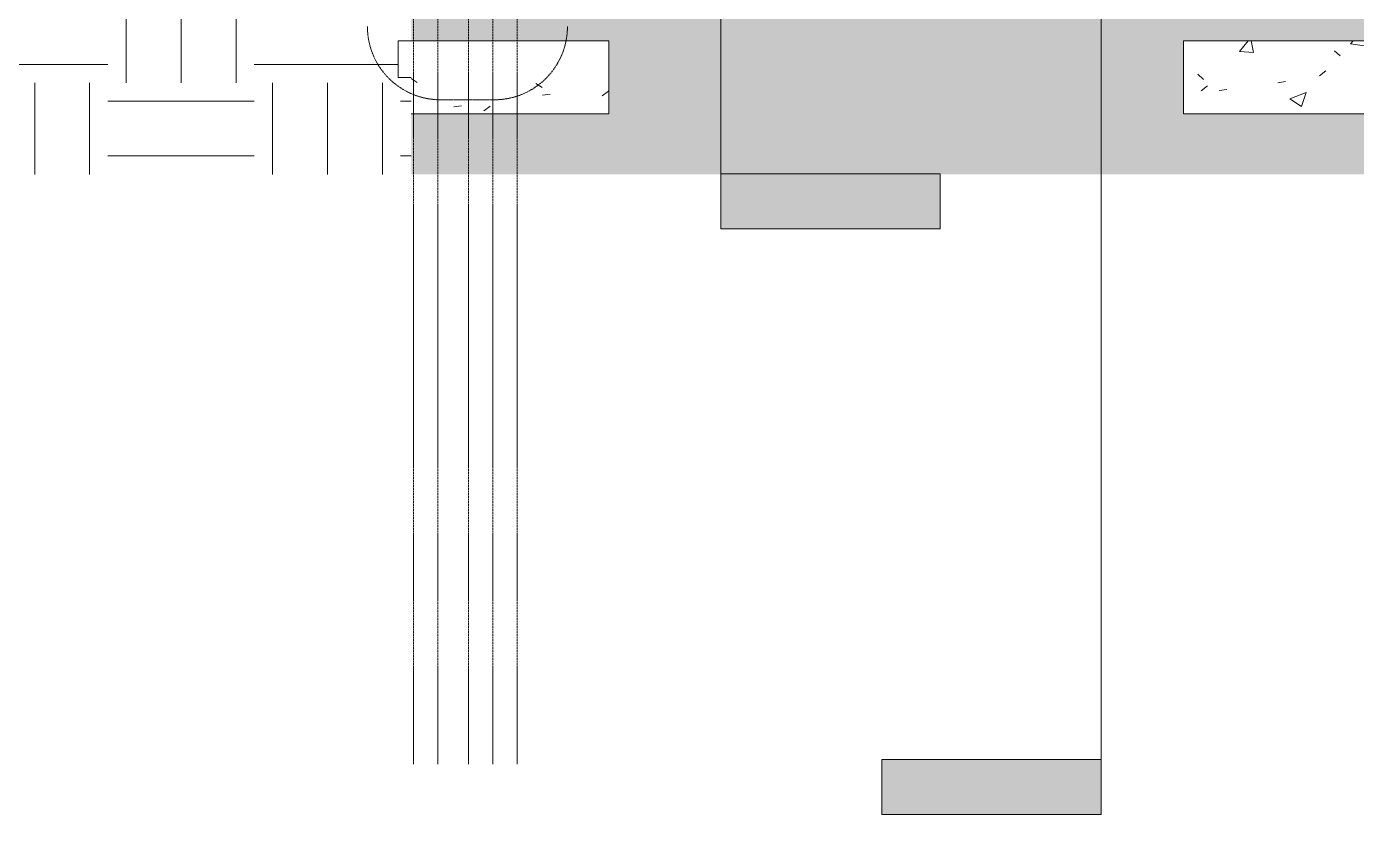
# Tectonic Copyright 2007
# Model space of a CAD drawing. Header units: inches. Extents: x 21386 to 98546, y -290 to 853.
# Drawn here: x 22646.5 to 23082.6, y -289.7 to -31.4 of the extents above; entities that cross this region are included whole.
import ezdxf

# ---------------------------------------------------------------- set-up
doc = ezdxf.new("R2010")
doc.units = ezdxf.units.IN
doc.header["$MEASUREMENT"] = 0
doc.linetypes.add('Dash Dot 3_16_', pattern=[0.3125, 0.1875, -0.0625, 0, -0.0625])
doc.linetypes.add('Grid Line 1_2_', pattern=[0.875, 0.5, -0.125, 0.125, -0.125])
for name, color, linetype, lineweight in [('A-ANNO-SYMB', 150, 'Continuous', 9), ('C-TOPO', 7, 'Continuous', 13), ('G-ANNO-SYMB', 111, 'Continuous', 9), ('S-FNDN', 32, 'Continuous', 13), ('S-GRID', 1, 'Continuous', 9)]:
    doc.layers.add(name, color=color, linetype=linetype, lineweight=lineweight)
pattern_1 = [(50, (22097.104, 100.19), (55.0854, -4.8198), [5.76, -63.36]), (355, (22097.104, 100.19), (-10.6557, 57.7685), [4.608, -50.688]), (100.451, (22101.695, 99.787), (44.4295, 52.9487), [4.895, -53.848]), (46.184, (22097.104, 115.55), (81.9644, -12.712), [8.64, -95.04]), (96.636, (22103.935, 114.49), (71.7815, 74.8124), [7.343, -80.772]), (351.184, (22097.1, 115.55), (71.782, 74.8124), [6.912, -76.032]), (21, (22104.784, 111.71), (45.842, -30.9215), [5.76, -63.36]), (326, (22104.784, 111.71), (18.687, 55.6915), [4.608, -50.688]), (71.451, (22108.605, 109.13), (64.529, 24.77), [4.895, -53.848]), (37.5, (22097.104, 100.189), (0.9339, 25.5668), [2.534, -47.539, 2.534, -48.922, -50.88]), (37.5, (22097.104, 100.189), (0.9339, 25.5668), [-101.53, 2.534, -48.346]), (7.5, (22097.104, 100.19), (20.20404, 30.2913), [2.534, -26.803, 2.534, -46.387, -19.392]), (7.5, (22097.104, 100.19), (20.20404, 30.2913), [-78.259, 2.534, -16.858]), (327.5, (22079.978, 100.19), (40.9978, -1.7324), [2.534, -16.666, 2.534, -57.37, -79.488]), (327.5, (22079.978, 100.19), (40.9978, -1.7324), [-79.104, 2.534, -76.954]), (317.5, (22072.298, 100.19), (44.7889, 7.6878), [2.534, -22.426, 2.534, -37.248, -56.448]), (317.5, (22072.298, 100.19), (44.7889, 7.6878), [-64.742, 2.534, -53.914])]
pattern_2 = [(0, (22097.104, 100.19), (48, 48), [48, -48]), (0, (22097.104, 118.19), (48, 48), [48, -48]), (0, (22097.104, 136.19), (48, 48), [48, -48]), (90, (22103.104, 142.19), (-48, 48), [48, -48]), (90, (22121.104, 142.19), (-48, 48), [48, -48]), (90, (22139.104, 142.19), (-48, 48), [48, -48])]

# ---------------------------------------------------------------- blocks, each defined once
blk = doc.blocks.new('Struct_Xcel_Sports Complex_rvt-1-Building Section - East_West looking North')
at = {"layer": 'S-FNDN', "lineweight": 9}
h = blk.add_hatch(dxfattribs=at)
h.set_pattern_fill('FP_15', color=8, style=0, pattern_type=2)
h.set_pattern_definition(pattern_1)
h.paths.add_polyline_path([(22837.39, -60), (22837.39, -36), (22772.64, -36), (22772.64, -60), (22784.52, -60)], flags=0)
h = blk.add_hatch(dxfattribs=at)
h.set_pattern_fill('FP_15', color=8, style=0, pattern_type=2)
h.set_pattern_definition(pattern_1)
h.paths.add_polyline_path([(23145.89, -60), (23145.89, -36), (23025.89, -36), (23025.89, -60), (23135.45, -60)], flags=0)
at = {"layer": 'S-FNDN', "color": 7}
for p, q in [((22768.39, -36), (22772.64, -36)), ((22768.39, -36), (22768.39, -48)), ((22837.39, -36), (22772.64, -36)), ((22837.39, -36), (22837.39, -60)), ((23025.89, -36), (23145.89, -36)), ((23025.89, -36), (23025.89, -60)), ((22768.39, -48), (22772.64, -48)), ((22837.39, -60), (22772.64, -60)), ((23145.89, -60), (23025.89, -60))]:
    blk.add_line(p, q, dxfattribs=at)
blk = doc.blocks.new('Section - 3_32_ x 3_8_-18514-Building Section - East_West looking North')
at = {"layer": 'G-ANNO-SYMB'}
blk.add_hatch(color=256, dxfattribs=at).paths.add_polyline_path([(22946.16, -79.66), (22874.16, -79.66), (22874.16, -97.66), (22946.16, -97.66)], flags=0)
for p, q in [((22874.16, -97.66), (22874.16, -79.66)), ((22874.16, -79.66), (22946.16, -79.66)), ((22946.16, -79.66), (22946.16, -97.66)), ((22946.16, -97.66), (22874.16, -97.66))]:
    blk.add_line(p, q, dxfattribs=at)

msp = doc.modelspace()

# ---------------------------------------------------------------- hatches: boundary and pattern name
at = {"layer": 'C-TOPO', "lineweight": 9}
h = msp.add_hatch(dxfattribs=at)
h.set_pattern_fill('FP_2', color=8, style=0, pattern_type=2)
h.set_pattern_definition(pattern_2)
h.paths.add_polyline_path([(22746.21, -79.81), (22772.64, -79.81), (22772.64, -48), (22768.39, -48), (22768.39, -36), (22772.64, -36), (22772.64, -6.02), (22737.3, -6.76), (22637.92, -6.74), (22602.28, -6), (22066.14, -6), (22066.14, -36), (22071.14, -36), (22071.14, -48), (22053.14, -48), (22053.14, -36), (22056.14, -36), (22056.14, 0), (21983.24, 0), (21983.24, -79.81), (22737.3, -79.81)], flags=0)
h.paths.add_polyline_path([(22714.34, -0.74), (22738.03, -0.74), (22772.64, 0), (22602.28, 0), (22638.66, -0.74), (22710.65, -0.74)], flags=0)
h = msp.add_hatch(dxfattribs=at)
h.set_pattern_fill('FP_2', color=8, style=0, pattern_type=2)
h.set_pattern_definition(pattern_2)
h.paths.add_polyline_path([(24533.34, -79.81), (26363.98, -79.81), (26363.98, 0), (26283.39, 0), (26283.39, -36), (26326.39, -36), (26326.39, -60), (26206.39, -60), (26206.39, -36), (26273.39, -36), (26273.39, -6), (22772.64, -6), (22772.64, -36), (22837.39, -36), (22837.39, -60), (22772.64, -60), (22772.64, -79.81), (24526.02, -79.81)], flags=0)
h.paths.add_polyline_path([(23724.89, -60), (23604.89, -60), (23604.89, -36), (23724.89, -36)], flags=0)
h.paths.add_polyline_path([(25052.39, -60), (25052.39, -36), (25172.39, -36), (25172.39, -60)], flags=0)
h.paths.add_polyline_path([(23894.39, -60), (23894.39, -36), (24014.39, -36), (24014.39, -60), (23978.31, -60)], flags=0)
h.paths.add_polyline_path([(25341.89, -60), (25341.89, -36), (25461.89, -36), (25461.89, -60)], flags=0)
h.paths.add_polyline_path([(23315.39, -60), (23315.39, -36), (23435.39, -36), (23435.39, -60), (23324.21, -60)], flags=0)
h.paths.add_polyline_path([(25631.39, -60), (25631.39, -36), (25751.39, -36), (25751.39, -60)], flags=0)
h.paths.add_polyline_path([(24882.89, -60), (24762.89, -60), (24762.89, -36), (24882.89, -36)], flags=0)
h.paths.add_polyline_path([(25920.89, -60), (25920.89, -36), (26040.89, -36), (26040.89, -60)], flags=0)
h.paths.add_polyline_path([(24183.89, -60), (24183.89, -36), (24303.89, -36), (24303.89, -60)], flags=0)
h.paths.add_polyline_path([(24568.31, -60), (24473.39, -60), (24473.39, -36), (24593.39, -36), (24593.39, -60)], flags=0)
h.paths.add_polyline_path([(23135.45, -60), (23025.89, -60), (23025.89, -36), (23145.89, -36), (23145.89, -60)], flags=0)

# ---------------------------------------------------------------- linework, layer by layer
at = {"layer": 'A-ANNO-SYMB', "linetype": 'Dash Dot 3_16_'}
msp.add_line((22782.25, -55.35), (22799.86, -55.35), dxfattribs=at)
for centre, start, end in [((22782.25, -31.35), 180, 270), ((22799.86, -31.35), 270, 360)]:
    msp.add_arc(centre, 24, start, end, dxfattribs=at)
at = {"layer": 'G-ANNO-SYMB'}
for p, q in [((22874.16, 545.16), (22874.16, -79.66)), ((22998.96, 545.16), (22998.96, -271.66))]:
    msp.add_line(p, q, dxfattribs=at)
at = {"layer": 'S-GRID', "linetype": 'Grid Line 1_2_'}
for p, q in [((22773.39, -273.16), (22773.39, 671.89)), ((22781.39, -273.16), (22781.39, 671.89)), ((22781.39, -273.16), (22781.39, 671.89)), ((22791.39, -273.16), (22791.39, 671.89)), ((22799.39, -273.16), (22799.39, 671.89)), ((22799.39, -273.16), (22799.39, 671.89)), ((22807.39, -273.16), (22807.39, 671.89))]:
    msp.add_line(p, q, dxfattribs=at)

# ---------------------------------------------------------------- block references
at = {"lineweight": 5}
msp.add_blockref('Struct_Xcel_Sports Complex_rvt-1-Building Section - East_West looking North', (0, 0), dxfattribs=at)
at = {"layer": 'G-ANNO-SYMB'}
msp.add_blockref('Section - 3_32_ x 3_8_-18514-Building Section - East_West looking North', (0, 0), dxfattribs=at)
at = {"layer": 'G-ANNO-SYMB', "extrusion": (0, 0, -1)}
msp.add_blockref('Section - 3_32_ x 3_8_-18514-Building Section - East_West looking North', (-45873.12, -192), dxfattribs=at)

doc.saveas('drawing.dxf')
